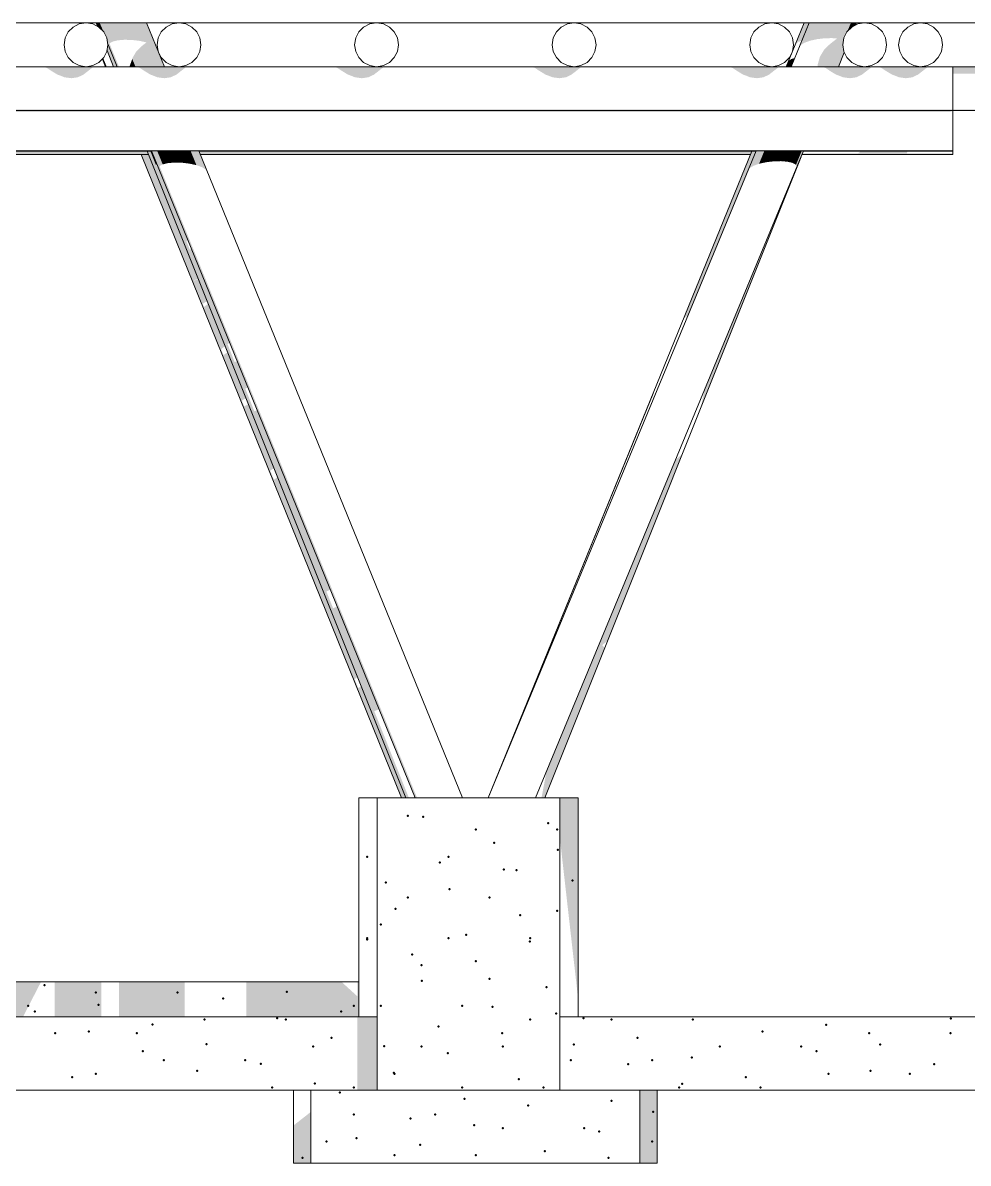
# Model space of a CAD drawing. Header units: millimetres. Extents: x -71878 to 121433, y -67383 to 83273.
# Drawn here: x 8182 to 10770, y -44064 to -40944 of the extents above; entities that cross this region are included whole.
import ezdxf

# ---------------------------------------------------------------- set-up
doc = ezdxf.new("R2010")
doc.units = ezdxf.units.MM
doc.header["$MEASUREMENT"] = 0
for name, color, linetype in [('COLUMNAS', 7, 'Continuous'), ('ENTIRADO', 7, 'Continuous'), ('Losas', 7, 'Continuous'), ('Vigas', 7, 'Continuous'), ('VIGAS DE CIMENTACION', 7, 'Continuous')]:
    doc.layers.add(name, color=color, linetype=linetype)
for name, color, linetype, lineweight in [('COLUMNAS_Pluma_Nº__1', 7, 'Continuous', 0), ('ENTIRADO_Pluma_Nº__21', 7, 'Continuous', 5), ('Losas_Pluma_Nº__1', 7, 'Continuous', 0), ('VIGAS DE CIMENTACION_Pluma_Nº__21', 7, 'Continuous', 5), ('Vigas_Pluma_Nº__21', 7, 'Continuous', 5)]:
    doc.layers.add(name, color=color, linetype=linetype, lineweight=lineweight)
for name, color, linetype, lineweight, true_color in [('COLUMNAS_Pluma_Nº__102', 7, 'Continuous', 40, 0x323232), ('COLUMNAS_Pluma_Nº__3', 7, 'Continuous', 0, 0x646464), ('Losas_Pluma_Nº__102', 7, 'Continuous', 40, 0x323232), ('Losas_Pluma_Nº__3', 7, 'Continuous', 0, 0x646464), ('VIGAS DE CIMENTACION_Pluma_Nº__102', 7, 'Continuous', 40, 0x323232), ('VIGAS DE CIMENTACION_Pluma_Nº__3', 7, 'Continuous', 0, 0x646464), ('Vigas_Pluma_Nº__3', 7, 'Continuous', 0, 0x646464)]:
    doc.layers.add(name, color=color, linetype=linetype, lineweight=lineweight, true_color=true_color)

# ---------------------------------------------------------------- blocks, each defined once
blk = doc.blocks.new('Elem Sección_2_1')
at = {"layer": 'COLUMNAS_Pluma_Nº__3', "linetype": 'Continuous', "lineweight": 0, "true_color": 0x191919}
blk.add_hatch(color=250, dxfattribs=at).paths.add_polyline_path([(-8238.6, 1505.9), (-8689.9, 400), (-8689.9, 400), (-8679.7, 424.4)])
at = {"layer": 'COLUMNAS_Pluma_Nº__1', "linetype": 'Continuous'}
blk.add_line((-8238.6, 1506), (-8689.9, 400), dxfattribs=at)
blk = doc.blocks.new('Elem Sección_3_1')
at = {"layer": 'Vigas_Pluma_Nº__21', "linetype": 'Continuous'}
for p, q in [((-7695, 2508.5), (-7708.2, 2495.3)), ((-7678.2, 2517.1), (-7695, 2508.5)), ((-7659.7, 2520), (-7678.2, 2517.1)), ((-7641.2, 2517.1), (-7659.7, 2520)), ((-7624.4, 2508.5), (-7641.2, 2517.1)), ((-7611.2, 2495.3), (-7624.4, 2508.5)), ((-7716.8, 2478.5), (-7719.7, 2460)), ((-7708.2, 2495.3), (-7716.8, 2478.5)), ((-7602.6, 2478.5), (-7611.2, 2495.3)), ((-7599.7, 2460), (-7602.6, 2478.5)), ((-7719.7, 2460), (-7716.8, 2441.5)), ((-7716.8, 2441.5), (-7708.2, 2424.7)), ((-7611.2, 2424.7), (-7602.6, 2441.5)), ((-7602.6, 2441.5), (-7599.7, 2460)), ((-7708.2, 2424.7), (-7695, 2411.5)), ((-7695, 2411.5), (-7678.2, 2402.9)), ((-7678.2, 2402.9), (-7659.7, 2400)), ((-7659.7, 2400), (-7641.2, 2402.9)), ((-7641.2, 2402.9), (-7624.4, 2411.5)), ((-7624.4, 2411.5), (-7611.2, 2424.7))]:
    blk.add_line(p, q, dxfattribs=at)
blk = doc.blocks.new('Elem Sección_4_1')
at = {"layer": 'Vigas_Pluma_Nº__21', "linetype": 'Continuous'}
for p, q in [((-7949.4, 2508.5), (-7962.7, 2495.3)), ((-7932.7, 2517.1), (-7949.4, 2508.5)), ((-7914.1, 2520), (-7932.7, 2517.1)), ((-7895.6, 2517.1), (-7914.1, 2520)), ((-7878.8, 2508.5), (-7895.6, 2517.1)), ((-7865.6, 2495.3), (-7878.8, 2508.5)), ((-7971.2, 2478.5), (-7974.1, 2460)), ((-7962.7, 2495.3), (-7971.2, 2478.5)), ((-7857.1, 2478.5), (-7865.6, 2495.3)), ((-7854.1, 2460), (-7857.1, 2478.5)), ((-7974.1, 2460), (-7971.2, 2441.5)), ((-7971.2, 2441.5), (-7962.7, 2424.7)), ((-7865.6, 2424.7), (-7857.1, 2441.5)), ((-7857.1, 2441.5), (-7854.1, 2460)), ((-7962.7, 2424.7), (-7949.4, 2411.5)), ((-7949.4, 2411.5), (-7932.7, 2402.9)), ((-7932.7, 2402.9), (-7914.1, 2400)), ((-7914.1, 2400), (-7895.6, 2402.9)), ((-7895.6, 2402.9), (-7878.8, 2411.5)), ((-7878.8, 2411.5), (-7865.6, 2424.7))]:
    blk.add_line(p, q, dxfattribs=at)
blk = doc.blocks.new('Elem Sección_5_1')
at = {"layer": 'Vigas_Pluma_Nº__21', "linetype": 'Continuous'}
for p, q in [((-9825.9, 2508.5), (-9839.1, 2495.3)), ((-9809.1, 2517.1), (-9825.9, 2508.5)), ((-9790.6, 2520), (-9809.1, 2517.1)), ((-9772.1, 2517.1), (-9790.6, 2520)), ((-9755.3, 2508.5), (-9772.1, 2517.1)), ((-9742.1, 2495.3), (-9755.3, 2508.5)), ((-9847.7, 2478.5), (-9850.6, 2460)), ((-9839.1, 2495.3), (-9847.7, 2478.5)), ((-9733.5, 2478.5), (-9742.1, 2495.3)), ((-9730.6, 2460), (-9733.5, 2478.5)), ((-9850.6, 2460), (-9847.7, 2441.5)), ((-9847.7, 2441.5), (-9839.1, 2424.7)), ((-9742.1, 2424.7), (-9733.5, 2441.5)), ((-9733.5, 2441.5), (-9730.6, 2460)), ((-9839.1, 2424.7), (-9825.9, 2411.5)), ((-9825.9, 2411.5), (-9809.1, 2402.9)), ((-9809.1, 2402.9), (-9790.6, 2400)), ((-9790.6, 2400), (-9772.1, 2402.9)), ((-9772.1, 2402.9), (-9755.3, 2411.5)), ((-9755.3, 2411.5), (-9742.1, 2424.7))]:
    blk.add_line(p, q, dxfattribs=at)
blk = doc.blocks.new('Elem Sección_6_1')
at = {"layer": 'Vigas_Pluma_Nº__21', "linetype": 'Continuous'}
for p, q in [((-9571.4, 2508.5), (-9584.7, 2495.3)), ((-9554.7, 2517.1), (-9571.4, 2508.5)), ((-9536.2, 2520), (-9554.7, 2517.1)), ((-9517.6, 2517.1), (-9536.2, 2520)), ((-9500.9, 2508.5), (-9517.6, 2517.1)), ((-9487.6, 2495.3), (-9500.9, 2508.5)), ((-9593.2, 2478.5), (-9596.2, 2460)), ((-9584.7, 2495.3), (-9593.2, 2478.5)), ((-9479.1, 2478.5), (-9487.6, 2495.3)), ((-9476.2, 2460), (-9479.1, 2478.5)), ((-9596.2, 2460), (-9593.2, 2441.5)), ((-9593.2, 2441.5), (-9584.7, 2424.7)), ((-9487.6, 2424.7), (-9479.1, 2441.5)), ((-9479.1, 2441.5), (-9476.2, 2460)), ((-9584.7, 2424.7), (-9571.4, 2411.5)), ((-9571.4, 2411.5), (-9554.7, 2402.9)), ((-9554.7, 2402.9), (-9536.2, 2400)), ((-9536.2, 2400), (-9517.6, 2402.9)), ((-9517.6, 2402.9), (-9500.9, 2411.5)), ((-9500.9, 2411.5), (-9487.6, 2424.7))]:
    blk.add_line(p, q, dxfattribs=at)
blk = doc.blocks.new('Elem Sección_26_1')
at = {"layer": 'Vigas_Pluma_Nº__3', "linetype": 'Continuous', "lineweight": 0, "true_color": 0x191919}
for points in [[(-14758.9, 2162.9), (-14760.1, 2160), (-9619.3, 2160), (-9620.5, 2162.9)], [(-14756.4, 2169.2), (-14758.9, 2162.9), (-9620.5, 2162.9), (-9623, 2169.2)], [(-9482.2, 2169.2), (-9479.6, 2162.9), (-7970.7, 2162.9), (-7968.1, 2169.2)], [(-7970.7, 2162.9), (-9479.6, 2162.9), (-9478.4, 2160), (-7971.8, 2160)], [(-7830.9, 2160), (-7418.4, 2160), (-7418.4, 2162.9), (-7829.7, 2162.9)], [(-7669.4, 2169.2), (-7677.3, 2162.9), (-7544.3, 2162.9), (-7543.9, 2164.4), (-7543, 2165.9), (-7541.4, 2169.2)]]:
    blk.add_hatch(color=250, dxfattribs=at).paths.add_polyline_path(points)
at = {"layer": 'Vigas_Pluma_Nº__21', "linetype": 'Continuous'}
for p, q in [((-14760.1, 2160), (-9619.3, 2160)), ((-9478.4, 2160), (-7971.8, 2160)), ((-7830.9, 2160), (-7418.4, 2160)), ((-7418.4, 2169.2), (-7418.4, 2162.9)), ((-7418.4, 2162.9), (-7418.4, 2160))]:
    blk.add_line(p, q, dxfattribs=at)
blk = doc.blocks.new('Elem Sección_27_1')
at = {"layer": 'Vigas_Pluma_Nº__3', "linetype": 'Continuous', "lineweight": 0, "true_color": 0x191919}
for points in [[(-9770, 2400), (-9907.7, 2400), (-9902.8, 2398.2), (-9898.5, 2397.1), (-9773.7, 2397.1)], [(-9773.7, 2397.1), (-9898.5, 2397.1), (-9885.7, 2388.5), (-9784.6, 2388.5)], [(-9784.6, 2388.5), (-9885.7, 2388.5), (-9885.5, 2388.4), (-9868.5, 2378.1), (-9860.4, 2375.3), (-9804, 2375.3), (-9798, 2378.1)], [(-9860.4, 2375.3), (-9849.9, 2371), (-9830.9, 2368.4), (-9812.9, 2371), (-9804, 2375.3)], [(-9515.5, 2400), (-9653.3, 2400), (-9648.4, 2398.2), (-9644.1, 2397.1), (-9519.3, 2397.1)], [(-9519.3, 2397.1), (-9644.1, 2397.1), (-9631.2, 2388.5), (-9530.2, 2388.5)], [(-9530.2, 2388.5), (-9631.2, 2388.5), (-9631.1, 2388.4), (-9614.1, 2378.1), (-9606, 2375.3), (-9549.6, 2375.3), (-9543.5, 2378.1)], [(-9606, 2375.3), (-9595.5, 2371), (-9576.5, 2368.4), (-9558.4, 2371), (-9549.6, 2375.3)], [(-9112.6, 2400), (-9107.7, 2398.2), (-9103.4, 2397.1), (-8978.6, 2397.1), (-8974.8, 2400)], [(-9103.4, 2397.1), (-9090.6, 2388.5), (-8989.5, 2388.5), (-8978.6, 2397.1)], [(-9090.6, 2388.5), (-9090.4, 2388.4), (-9073.4, 2378.1), (-9065.3, 2375.3), (-9008.9, 2375.3), (-9002.8, 2378.1), (-8989.5, 2388.5)], [(-9065.3, 2375.3), (-9054.8, 2371), (-9035.8, 2368.4), (-9017.8, 2371), (-9008.9, 2375.3)], [(-8434.2, 2400), (-8571.9, 2400), (-8567.1, 2398.2), (-8562.7, 2397.1), (-8437.9, 2397.1)], [(-8437.9, 2397.1), (-8562.7, 2397.1), (-8549.9, 2388.5), (-8448.8, 2388.5)], [(-8448.8, 2388.5), (-8549.9, 2388.5), (-8549.7, 2388.4), (-8532.7, 2378.1), (-8524.6, 2375.3), (-8468.2, 2375.3), (-8462.2, 2378.1)], [(-8524.6, 2375.3), (-8514.2, 2371), (-8495.1, 2368.4), (-8477.1, 2371), (-8468.2, 2375.3)], [(-7893.5, 2400), (-8031.2, 2400), (-8026.4, 2398.2), (-8022.1, 2397.1), (-7897.2, 2397.1)], [(-7897.2, 2397.1), (-8022.1, 2397.1), (-8009.2, 2388.5), (-7908.1, 2388.5)], [(-7908.1, 2388.5), (-8009.2, 2388.5), (-8009, 2388.4), (-7992, 2378.1), (-7983.9, 2375.3), (-7927.5, 2375.3), (-7921.5, 2378.1)], [(-7927.5, 2375.3), (-7983.9, 2375.3), (-7973.5, 2371), (-7954.4, 2368.4), (-7936.4, 2371)], [(-7639.1, 2400), (-7776.8, 2400), (-7771.9, 2398.2), (-7767.6, 2397.1), (-7642.8, 2397.1)], [(-7642.8, 2397.1), (-7767.6, 2397.1), (-7754.8, 2388.5), (-7653.7, 2388.5)], [(-7653.7, 2388.5), (-7754.8, 2388.5), (-7754.6, 2388.4), (-7737.6, 2378.1), (-7729.5, 2375.3), (-7673.1, 2375.3), (-7667.1, 2378.1)], [(-7729.5, 2375.3), (-7719, 2371), (-7700, 2368.4), (-7682, 2371), (-7673.1, 2375.3)], [(-7623.7, 2400), (-7618.8, 2398.2), (-7614.5, 2397.1), (-7489.7, 2397.1), (-7485.9, 2400)], [(-7614.5, 2397.1), (-7601.6, 2388.5), (-7500.5, 2388.5), (-7489.7, 2397.1)], [(-7601.6, 2388.5), (-7601.5, 2388.4), (-7584.4, 2378.1), (-7576.4, 2375.3), (-7520, 2375.3), (-7513.9, 2378.1), (-7500.5, 2388.5)], [(-7520, 2375.3), (-7576.4, 2375.3), (-7565.9, 2371), (-7546.9, 2368.4), (-7528.8, 2371)], [(-16958.4, 2280), (-7418.4, 2280), (-7418.4, 2282.9), (-16958.4, 2282.9)]]:
    blk.add_hatch(color=250, dxfattribs=at).paths.add_polyline_path(points)
at = {"layer": 'Vigas_Pluma_Nº__21', "linetype": 'Continuous'}
for p, q in [((-7418.4, 2400), (-16958.4, 2400)), ((-7418.4, 2397.1), (-7418.4, 2400)), ((-7418.4, 2388.5), (-7418.4, 2397.1)), ((-7418.4, 2375.3), (-7418.4, 2388.5)), ((-7418.4, 2358.5), (-7418.4, 2375.3)), ((-7418.4, 2340), (-7418.4, 2358.5)), ((-7418.4, 2321.5), (-7418.4, 2340)), ((-7418.4, 2304.7), (-7418.4, 2321.5)), ((-7418.4, 2280), (-16958.4, 2280)), ((-7418.4, 2291.5), (-7418.4, 2304.7)), ((-7418.4, 2282.9), (-7418.4, 2291.5)), ((-7418.4, 2280), (-7418.4, 2282.9))]:
    blk.add_line(p, q, dxfattribs=at)
blk = doc.blocks.new('Elem Sección_29_1')
at = {"layer": 'COLUMNAS_Pluma_Nº__3', "linetype": 'Continuous', "lineweight": 0, "true_color": 0x191919}
for points in [[(-7864.7, 2078.4), (-8107.7, 1470.7), (-8117.8, 1442.7), (-7833.5, 2153.7)], [(-8097.9, 1513.5), (-8107.7, 1470.7), (-7864.7, 2078.4), (-8070.9, 1581)], [(-8070.9, 1581), (-8097.2, 1517.4), (-8097.9, 1513.5)], [(-8431.8, 710.4), (-8533.2, 456.6), (-8544, 400), (-8543.1, 400), (-8376.6, 816.4), (-8378.3, 817.2), (-8375.4, 819.5), (-8171.5, 1329.4), (-8176.9, 1325.1)], [(-8171.5, 1329.4), (-8375.4, 819.5), (-8364.8, 827.8), (-8160.9, 1337.7)], [(-8160.9, 1337.7), (-8364.8, 827.8), (-8363.2, 829), (-8160, 1337.2), (-8159.6, 1338.7)], [(-8543.1, 400), (-8535.8, 400), (-8371.8, 810.3), (-8376.6, 816.4)], [(-8535.8, 400), (-8534.7, 400), (-8373.5, 803.3), (-8371.8, 810.3)], [(-8531.2, 470.6), (-8533.2, 456.6), (-8431.8, 710.4)]]:
    blk.add_hatch(color=250, dxfattribs=at).paths.add_polyline_path(points)
at = {"layer": 'COLUMNAS_Pluma_Nº__1', "linetype": 'Continuous'}
blk.add_line((-7833.5, 2153.7), (-8534.7, 400), dxfattribs=at)
blk = doc.blocks.new('Elem Sección_30_1')
at = {"layer": 'COLUMNAS_Pluma_Nº__3', "linetype": 'Continuous', "lineweight": 0, "true_color": 0x191919}
for points in [[(-9763.3, 2520), (-9759.6, 2510.7), (-9758.2, 2510), (-9762.2, 2520)], [(-9762.2, 2520), (-9758.2, 2510), (-9755.3, 2508.5), (-9746.9, 2500.2), (-9754.9, 2520)], [(-9754.4, 2520), (-9754.9, 2520), (-9746.9, 2500.2), (-9745.8, 2499.1)], [(-9733.1, 2444.4), (-9715.3, 2400), (-9714.2, 2400), (-9732.7, 2446.4)], [(-9730.7, 2459.5), (-9732.7, 2446.4), (-9714.2, 2400), (-9706.9, 2400)], [(-9730.8, 2462.3), (-9731, 2462.7), (-9730.9, 2462.2)], [(-9707.6, 2401.8), (-9706.9, 2400), (-9705.4, 2400), (-9706.5, 2402.7)], [(-9621.9, 2169.2), (-9623, 2169.2), (-8915.6, 400), (-8914.5, 400)], [(-9614.6, 2169.2), (-9621.9, 2169.2), (-8914.5, 400), (-8907.2, 400)], [(-9611.3, 2169.2), (-9614.6, 2169.2), (-9599.5, 2131.4), (-9596.4, 2132.7)], [(-9599.1, 2130.4), (-9516.2, 1923.2), (-9511.8, 1925.1), (-9596, 2131.7)], [(-9506.3, 1898.4), (-9403.3, 1640.7), (-9397.6, 1645.2), (-9502.7, 1902.9)], [(-9383.7, 1591.7), (-9354.7, 1519.2), (-9347.4, 1522.3), (-9376.9, 1594.6)], [(-9322.2, 1460.3), (-9329.8, 1457), (-9132.8, 964.2), (-9121.9, 968.9), (-9129.7, 988.3)], [(-9121.7, 968.9), (-9129.7, 988.3), (-9121.9, 968.9)], [(-9103.5, 923), (-9114.4, 918.3), (-9001.8, 636.6), (-8990.9, 641.2)], [(-9103, 923.1), (-9103.5, 923), (-8990.9, 641.2), (-8988.3, 641.7)]]:
    blk.add_hatch(color=250, dxfattribs=at).paths.add_polyline_path(points)
at = {"layer": 'COLUMNAS_Pluma_Nº__1', "linetype": 'Continuous'}
for p, q in [((-9763.3, 2520), (-9759.6, 2510.7)), ((-9733.1, 2444.4), (-9715.3, 2400)), ((-9623, 2169.2), (-8915.6, 400))]:
    blk.add_line(p, q, dxfattribs=at)
blk = doc.blocks.new('Elem Sección_31_1')
at = {"layer": 'COLUMNAS_Pluma_Nº__3', "linetype": 'Continuous', "lineweight": 0, "true_color": 0x191919}
blk.add_hatch(color=250, dxfattribs=at).paths.add_polyline_path([(-8493.8, 289.5), (-8443.8, -150.4), (-8443.8, 400), (-8493.8, 400)])
at = {"layer": 'COLUMNAS_Pluma_Nº__1', "linetype": 'Continuous'}
for p, q in [((-9043.8, 400), (-9043.8, -200)), ((-8993.8, 400), (-9043.8, 400)), ((-8443.8, 400), (-8493.8, 400)), ((-8443.8, 400), (-8443.8, -200))]:
    blk.add_line(p, q, dxfattribs=at)
at = {"layer": 'COLUMNAS_Pluma_Nº__102', "linetype": 'Continuous'}
for p in [(-9020.9, 238.6), (-8459.6, 173), (-8459.6, 173), (-9020.9, 15.9), (-9020.9, 12.3)]:
    blk.add_point(p, dxfattribs=at)
blk = doc.blocks.new('Elem Sección_34_1')
at = {"layer": 'Vigas_Pluma_Nº__3', "linetype": 'Continuous', "lineweight": 0, "true_color": 0x191919}
for points in [[(-7418.4, 2400), (-7418.4, 2397.1), (-6427, 2397.1), (-6427, 2400)], [(-7418.4, 2397.1), (-7418.4, 2388.5), (-6424.3, 2388.5), (-6427, 2396.3), (-6427, 2397.1)], [(-7418.4, 2380.8), (-7170.9, 2380.8), (-7178, 2375.3), (-6983.6, 2375.3), (-6976.5, 2380.8), (-6576.9, 2380.8), (-6584, 2375.3), (-6416.6, 2375.3), (-6424.1, 2387.2), (-6424.3, 2388.5), (-7418.4, 2388.5)], [(-7196.1, 2358.5), (-7004.9, 2358.5), (-6983.6, 2375.3), (-7178, 2375.3), (-7186.1, 2368.9)], [(-6592, 2368.9), (-6602, 2358.5), (-6410.9, 2358.5), (-6407, 2361.5), (-6415.6, 2372.7), (-6416.6, 2375.3), (-6584, 2375.3)], [(-6310, 2387.2), (-6314, 2380.8), (-6143.9, 2380.8), (-6151, 2375.3), (-5956.5, 2375.3), (-5939.6, 2388.5), (-6309.7, 2388.5)], [(-6307, 2396.3), (-6309.7, 2388.5), (-5939.6, 2388.5), (-5928.7, 2397.1), (-6307, 2397.1)], [(-6307, 2400), (-6307, 2397.1), (-5928.7, 2397.1), (-5924.9, 2400)], [(-6169, 2358.5), (-5977.9, 2358.5), (-5956.5, 2375.3), (-6151, 2375.3), (-6159.1, 2368.9)], [(-7205.1, 2340), (-7028.6, 2340), (-7004.9, 2358.5), (-7196.1, 2358.5), (-7197.3, 2357.2), (-7204.9, 2341.2)], [(-6610.9, 2341.2), (-6611, 2340), (-6434.5, 2340), (-6410.9, 2358.5), (-6602, 2358.5), (-6603.3, 2357.2)], [(-6177.9, 2341.2), (-6178.1, 2340), (-6001.5, 2340), (-5977.9, 2358.5), (-6169, 2358.5), (-6170.3, 2357.2)], [(-7208.8, 2321.5), (-7209.6, 2304.7), (-7073.6, 2304.7), (-7052.2, 2321.5)], [(-7205.1, 2340), (-7208.8, 2321.9), (-7208.8, 2321.5), (-7052.2, 2321.5), (-7028.6, 2340)], [(-6458.2, 2321.5), (-6614.8, 2321.5), (-6615.6, 2304.7), (-6479.5, 2304.7)], [(-6611, 2340), (-6614.8, 2321.9), (-6614.8, 2321.5), (-6458.2, 2321.5), (-6434.5, 2340)], [(-6025.2, 2321.5), (-6181.8, 2321.5), (-6182.6, 2304.7), (-6046.5, 2304.7)], [(-6178.1, 2340), (-6181.8, 2321.9), (-6181.8, 2321.5), (-6025.2, 2321.5), (-6001.5, 2340)], [(-7418.4, 2282.9), (-7418.4, 2280), (-6425, 2280), (-6424.1, 2281), (-6418.3, 2282.9)], [(-7211, 2291.5), (-7215.1, 2282.9), (-7101.4, 2282.9), (-7090.5, 2291.5)], [(-7209.6, 2304.7), (-7211, 2299.4), (-7211, 2291.5), (-7090.5, 2291.5), (-7073.6, 2304.7)], [(-6496.5, 2291.5), (-6616.9, 2291.5), (-6621.1, 2282.9), (-6507.4, 2282.9)], [(-6479.5, 2304.7), (-6615.6, 2304.7), (-6616.9, 2299.4), (-6616.9, 2291.5), (-6496.5, 2291.5)], [(-6315.7, 2282.9), (-6310, 2281), (-6309.1, 2280), (-5852.3, 2280), (-5852.3, 2282.9)], [(-6184, 2291.5), (-6188.1, 2282.9), (-6074.4, 2282.9), (-6063.5, 2291.5)], [(-6182.6, 2304.7), (-6184, 2299.4), (-6184, 2291.5), (-6063.5, 2291.5), (-6046.5, 2304.7)]]:
    blk.add_hatch(color=250, dxfattribs=at).paths.add_polyline_path(points)
at = {"layer": 'Vigas_Pluma_Nº__21', "linetype": 'Continuous'}
for p, q in [((-7418.4, 2400), (-6427, 2400)), ((-6424.3, 2388.5), (-6427, 2396.3)), ((-6424.3, 2388.5), (-6424.1, 2387.2)), ((-6416.6, 2375.3), (-6424.1, 2387.2)), ((-6416.6, 2375.3), (-6415.6, 2372.7)), ((-6404.8, 2358.5), (-6415.6, 2372.7)), ((-6329.3, 2358.5), (-6318.5, 2372.7)), ((-6317.5, 2375.3), (-6318.5, 2372.7)), ((-6317.5, 2375.3), (-6310, 2387.2)), ((-6309.7, 2388.5), (-6310, 2387.2)), ((-6309.7, 2388.5), (-6307, 2396.3)), ((-6307, 2400), (-5852.3, 2400)), ((-5852.3, 2400), (-5852.3, 2397.1)), ((-5852.3, 2397.1), (-5852.3, 2388.5)), ((-5852.3, 2388.5), (-5852.3, 2375.3)), ((-5852.3, 2375.3), (-5852.3, 2358.5)), ((-6404.8, 2358.5), (-6402.3, 2352.8)), ((-6391.6, 2340), (-6402.3, 2352.8)), ((-6342.5, 2340), (-6331.7, 2352.8)), ((-6329.3, 2358.5), (-6331.7, 2352.8)), ((-5852.3, 2358.5), (-5852.3, 2340)), ((-6394.1, 2304.7), (-6387.1, 2321.5)), ((-6391.6, 2340), (-6387.1, 2321.5)), ((-6347, 2321.5), (-6342.5, 2340)), ((-6347, 2321.5), (-6339.9, 2304.7)), ((-5852.3, 2340), (-5852.3, 2321.5)), ((-5852.3, 2321.5), (-5852.3, 2304.7)), ((-7418.4, 2280), (-6425, 2280)), ((-6425, 2280), (-6424.1, 2281)), ((-6424.1, 2281), (-6418.3, 2282.9)), ((-6418.3, 2282.9), (-6415.6, 2286.3)), ((-6415.6, 2286.3), (-6407.2, 2291.5)), ((-6407.2, 2291.5), (-6402.3, 2298.7)), ((-6402.3, 2298.7), (-6394.1, 2304.7)), ((-6339.9, 2304.7), (-6331.7, 2298.7)), ((-6331.7, 2298.7), (-6326.8, 2291.5)), ((-6326.8, 2291.5), (-6318.5, 2286.3)), ((-6318.5, 2286.3), (-6315.7, 2282.9)), ((-6315.7, 2282.9), (-6310, 2281)), ((-6310, 2281), (-6309.1, 2280)), ((-6309.1, 2280), (-5852.3, 2280)), ((-5852.3, 2304.7), (-5852.3, 2291.5)), ((-5852.3, 2291.5), (-5852.3, 2282.9)), ((-5852.3, 2282.9), (-5852.3, 2280))]:
    blk.add_line(p, q, dxfattribs=at)
blk = doc.blocks.new('Elem Sección_36_1')
at = {"layer": 'Vigas_Pluma_Nº__21', "linetype": 'Continuous'}
for p, q in [((-7555.1, 2495.3), (-7541.8, 2508.5)), ((-7541.8, 2508.5), (-7525.1, 2517.1)), ((-7525.1, 2517.1), (-7506.6, 2520)), ((-7506.6, 2520), (-7488, 2517.1)), ((-7488, 2517.1), (-7471.3, 2508.5)), ((-7471.3, 2508.5), (-7458, 2495.3)), ((-7566.6, 2460), (-7563.6, 2478.5)), ((-7563.6, 2478.5), (-7555.1, 2495.3)), ((-7458, 2495.3), (-7449.5, 2478.5)), ((-7449.5, 2478.5), (-7446.6, 2460)), ((-7563.6, 2441.5), (-7566.6, 2460)), ((-7555.1, 2424.7), (-7563.6, 2441.5)), ((-7449.5, 2441.5), (-7458, 2424.7)), ((-7446.6, 2460), (-7449.5, 2441.5)), ((-7541.8, 2411.5), (-7555.1, 2424.7)), ((-7525.1, 2402.9), (-7541.8, 2411.5)), ((-7506.6, 2400), (-7525.1, 2402.9)), ((-7488, 2402.9), (-7506.6, 2400)), ((-7471.3, 2411.5), (-7488, 2402.9)), ((-7458, 2424.7), (-7471.3, 2411.5))]:
    blk.add_line(p, q, dxfattribs=at)
blk = doc.blocks.new('Elem Sección_66_1')
at = {"layer": 'Vigas_Pluma_Nº__21', "linetype": 'Continuous'}
for p, q in [((-8503.3, 2495.3), (-8490.1, 2508.5)), ((-8490.1, 2508.5), (-8473.3, 2517.1)), ((-8473.3, 2517.1), (-8454.8, 2520)), ((-8454.8, 2520), (-8436.3, 2517.1)), ((-8436.3, 2517.1), (-8419.5, 2508.5)), ((-8419.5, 2508.5), (-8406.3, 2495.3)), ((-8514.8, 2460), (-8511.9, 2478.5)), ((-8511.9, 2478.5), (-8503.3, 2495.3)), ((-8406.3, 2495.3), (-8397.7, 2478.5)), ((-8397.7, 2478.5), (-8394.8, 2460)), ((-8511.9, 2441.5), (-8514.8, 2460)), ((-8503.3, 2424.7), (-8511.9, 2441.5)), ((-8397.7, 2441.5), (-8406.3, 2424.7)), ((-8394.8, 2460), (-8397.7, 2441.5)), ((-8490.1, 2411.5), (-8503.3, 2424.7)), ((-8473.3, 2402.9), (-8490.1, 2411.5)), ((-8454.8, 2400), (-8473.3, 2402.9)), ((-8436.3, 2402.9), (-8454.8, 2400)), ((-8419.5, 2411.5), (-8436.3, 2402.9)), ((-8406.3, 2424.7), (-8419.5, 2411.5))]:
    blk.add_line(p, q, dxfattribs=at)
blk = doc.blocks.new('Elem Sección_67_1')
at = {"layer": 'Vigas_Pluma_Nº__21', "linetype": 'Continuous'}
for p, q in [((-9044, 2495.3), (-9030.8, 2508.5)), ((-9030.8, 2508.5), (-9014, 2517.1)), ((-9014, 2517.1), (-8995.5, 2520)), ((-8995.5, 2520), (-8976.9, 2517.1)), ((-8976.9, 2517.1), (-8960.2, 2508.5)), ((-8960.2, 2508.5), (-8946.9, 2495.3)), ((-9055.5, 2460), (-9052.5, 2478.5)), ((-9052.5, 2478.5), (-9044, 2495.3)), ((-8946.9, 2495.3), (-8938.4, 2478.5)), ((-8938.4, 2478.5), (-8935.5, 2460)), ((-9052.5, 2441.5), (-9055.5, 2460)), ((-9044, 2424.7), (-9052.5, 2441.5)), ((-8938.4, 2441.5), (-8946.9, 2424.7)), ((-8935.5, 2460), (-8938.4, 2441.5)), ((-9030.8, 2411.5), (-9044, 2424.7)), ((-9014, 2402.9), (-9030.8, 2411.5)), ((-8995.5, 2400), (-9014, 2402.9)), ((-8976.9, 2402.9), (-8995.5, 2400)), ((-8960.2, 2411.5), (-8976.9, 2402.9)), ((-8946.9, 2424.7), (-8960.2, 2411.5))]:
    blk.add_line(p, q, dxfattribs=at)
blk = doc.blocks.new('Elem Sección_68_1')
at = {"layer": 'ENTIRADO_Pluma_Nº__21', "linetype": 'Continuous'}
blk.add_line((-5885.5, 2520), (-16777.1, 2520), dxfattribs=at)
blk = doc.blocks.new('Elem Sección_77_1')
at = {"layer": 'COLUMNAS_Pluma_Nº__3', "linetype": 'Continuous', "lineweight": 0, "true_color": 0x191919}
for points in [[(-7811.1, 2520), (-7860.8, 2400), (-7859.3, 2400), (-7809.6, 2520)], [(-7834.9, 2458.9), (-7824.6, 2465.3), (-7801.9, 2520), (-7809.6, 2520)], [(-7801.9, 2520), (-7824.6, 2465.3), (-7809.2, 2470.9), (-7788.8, 2520)], [(-7788.8, 2520), (-7809.2, 2470.9), (-7790.2, 2475.2), (-7771.6, 2520)], [(-7771.6, 2520), (-7790.2, 2475.2), (-7769.4, 2477.7), (-7751.8, 2520)], [(-7781.3, 2400), (-7762.5, 2400), (-7712.7, 2520), (-7731.6, 2520), (-7748.9, 2478.1), (-7735.3, 2477), (-7754.7, 2461.7), (-7756.4, 2460.1)], [(-7751.8, 2520), (-7769.4, 2477.7), (-7748.9, 2478.1), (-7731.6, 2520)], [(-7712.7, 2520), (-7762.5, 2400), (-7747, 2400), (-7718.2, 2469.4), (-7716.8, 2478.5), (-7708.2, 2495.3), (-7706.9, 2496.6), (-7697.2, 2520)], [(-7706.9, 2496.6), (-7695, 2508.5), (-7690.3, 2510.9), (-7686.5, 2520), (-7697.2, 2520)], [(-7686.5, 2520), (-7690.3, 2510.9), (-7684.1, 2514.1), (-7681.6, 2520)], [(-7747, 2400), (-7736.2, 2400), (-7717.4, 2445.5), (-7719.7, 2460), (-7718.2, 2469.4)], [(-7787.9, 2406.5), (-7787.9, 2400), (-7781.3, 2400), (-7756.4, 2460.1), (-7770.4, 2446.6), (-7781.9, 2427.5)], [(-7717.4, 2445.5), (-7736.2, 2400), (-7731.4, 2400), (-7715.3, 2438.7), (-7716.8, 2441.5)], [(-8689.9, 400), (-8688.4, 400), (-7955, 2169.3), (-7956.5, 2169.3)], [(-7974.5, 2122.3), (-7964.2, 2128.7), (-7947.3, 2169.3), (-7955, 2169.3)], [(-7964.2, 2128.7), (-7948.7, 2134.3), (-7934.2, 2169.3), (-7947.3, 2169.3)], [(-7934.2, 2169.3), (-7948.7, 2134.3), (-7929.7, 2138.5), (-7916.9, 2169.3)], [(-7929.7, 2138.5), (-7908.9, 2141), (-7897.2, 2169.3), (-7916.9, 2169.3)], [(-7897.2, 2169.3), (-7908.9, 2141), (-7888.5, 2141.5), (-7876.9, 2169.3)], [(-7876.9, 2169.3), (-7888.5, 2141.5), (-7870.3, 2139.9), (-7858.1, 2169.3)], [(-7870.3, 2139.9), (-7856.2, 2136.5), (-7842.6, 2169.3), (-7858.1, 2169.3)], [(-7842.6, 2169.3), (-7856.2, 2136.5), (-7847.6, 2131.5), (-7831.9, 2169.3)], [(-7847.6, 2131.5), (-7845.2, 2125.4), (-7827, 2169.3), (-7831.9, 2169.3)]]:
    blk.add_hatch(color=250, dxfattribs=at).paths.add_polyline_path(points)
at = {"layer": 'COLUMNAS_Pluma_Nº__1', "linetype": 'Continuous'}
for p, q in [((-7811.1, 2520), (-7860.8, 2400)), ((-7681.6, 2520), (-7684.1, 2514.1)), ((-7715.3, 2438.7), (-7731.4, 2400)), ((-7956.5, 2169.3), (-8689.9, 400)), ((-7827, 2169.3), (-8560.4, 400))]:
    blk.add_line(p, q, dxfattribs=at)
blk = doc.blocks.new('Elem Sección_78_1')
at = {"layer": 'COLUMNAS_Pluma_Nº__3', "linetype": 'Continuous', "lineweight": 0, "true_color": 0x191919}
for points in [[(-9749.5, 2520), (-9754.4, 2520), (-9745.8, 2499.1), (-9742.1, 2495.3), (-9733.5, 2478.5), (-9731, 2462.7), (-9705.4, 2400), (-9700.6, 2400)], [(-9749.5, 2520), (-9726.5, 2463.6), (-9717.8, 2468.6), (-9738.8, 2520)], [(-9738.8, 2520), (-9717.8, 2468.6), (-9703.7, 2472.1), (-9723.3, 2520)], [(-9723.3, 2520), (-9703.7, 2472.1), (-9685.5, 2473.6), (-9704.5, 2520)], [(-9704.5, 2520), (-9685.5, 2473.6), (-9665.1, 2473.1), (-9684.2, 2520)], [(-9664.6, 2520), (-9684.2, 2520), (-9665.1, 2473.1), (-9644.4, 2470.7)], [(-9664.6, 2520), (-9644.4, 2470.7), (-9625.5, 2466.5), (-9647.4, 2520)], [(-9634.3, 2520), (-9647.4, 2520), (-9625.5, 2466.5), (-9625.3, 2466.4), (-9625.4, 2466.2), (-9598.4, 2400), (-9585.4, 2400)], [(-9634.3, 2520), (-9585.4, 2400), (-9577.8, 2400), (-9626.7, 2520)], [(-9625.8, 2520), (-9626.7, 2520), (-9577.8, 2400), (-9576.3, 2400), (-9624.3, 2517.5)], [(-9625.4, 2466.2), (-9638.5, 2456), (-9615.6, 2400), (-9598.4, 2400)], [(-9663.7, 2423.4), (-9664.2, 2421.3), (-9655.5, 2400), (-9635.3, 2400), (-9652.5, 2442.2), (-9652.9, 2441.9)], [(-9640.2, 2454.7), (-9652.5, 2442.2), (-9635.3, 2400), (-9615.6, 2400), (-9638.5, 2456)], [(-9664.2, 2421.3), (-9671.3, 2401.1), (-9671.4, 2400), (-9655.5, 2400)], [(-9606.4, 2169.3), (-9611.3, 2169.3), (-8889.7, 400), (-8884.8, 400)], [(-9595.7, 2169.3), (-9606.4, 2169.3), (-9589.5, 2127.7), (-9580.8, 2132.7)], [(-9580.2, 2169.3), (-9595.7, 2169.3), (-9580.8, 2132.7), (-9566.7, 2136.1)], [(-9561.4, 2169.3), (-9580.2, 2169.3), (-9566.7, 2136.1), (-9548.5, 2137.7)], [(-9541.2, 2169.3), (-9561.4, 2169.3), (-9548.5, 2137.7), (-9528.1, 2137.2)], [(-9541.2, 2169.3), (-9528.1, 2137.2), (-9507.4, 2134.7), (-9521.5, 2169.3)], [(-9504.3, 2169.3), (-9521.5, 2169.3), (-9507.4, 2134.7), (-9488.5, 2130.5)], [(-9491.3, 2169.3), (-9504.3, 2169.3), (-9488.5, 2130.5), (-9473.2, 2125)], [(-9483.7, 2169.3), (-9491.3, 2169.3), (-9473.2, 2125), (-9463, 2118.6)], [(-9482.2, 2169.3), (-9483.7, 2169.3), (-9463, 2118.6), (-9458.9, 2112.1)]]:
    blk.add_hatch(color=250, dxfattribs=at).paths.add_polyline_path(points)
at = {"layer": 'COLUMNAS_Pluma_Nº__1', "linetype": 'Continuous'}
for p, q in [((-9754.4, 2520), (-9745.8, 2499.1)), ((-9625.3, 2520), (-9576.3, 2400)), ((-9731, 2462.7), (-9705.4, 2400)), ((-9611.3, 2169.3), (-8889.7, 400)), ((-9482.2, 2169.3), (-8760.6, 400))]:
    blk.add_line(p, q, dxfattribs=at)
blk = doc.blocks.new('Elem Sección_79_1')
at = {"layer": 'COLUMNAS_Pluma_Nº__1', "linetype": 'Continuous'}
for p, q in [((-8493.8, 400), (-8993.8, 400)), ((-8993.8, 400), (-8993.8, -400)), ((-8493.8, 400), (-8493.8, -400))]:
    blk.add_line(p, q, dxfattribs=at)
at = {"layer": 'COLUMNAS_Pluma_Nº__102', "linetype": 'Continuous'}
for p in [(-8909.5, 350), (-8867.5, 347.3), (-8723.9, 312.9), (-8526, 330), (-8501.2, 312.9), (-8674, 276.2), (-8499.6, 257.7), (-8822, 222.3), (-8798.2, 238.6), (-8647.6, 203.8), (-8612.6, 201.5), (-8970, 168.4), (-8909.5, 127.3), (-8795.6, 149.9), (-8686.8, 127.3), (-8943.6, 96.1), (-8602.1, 78.8), (-8501.2, 90.1), (-8983.8, 53), (-8798.2, 15.9), (-8750.1, 25), (-8575.8, 6.5), (-8575.4, 15.9), (-8898.1, -28.9), (-8872.4, -58.4), (-8723.8, -47.4), (-8871.8, -101.3), (-8686.8, -95.5), (-8530.3, -118.5), (-8983.8, -169.7), (-8761.1, -169.7), (-8678.3, -172.4), (-8575.4, -206.8), (-8504, -190.9), (-8826.3, -226.2), (-8652, -244.7), (-8974.3, -280.1), (-8872.4, -281.1), (-8800, -298.6), (-8649.7, -281.1), (-8948, -352.5), (-8946.7, -355.3), (-8606.5, -369.7), (-8761.1, -392.5), (-8538.3, -392.5)]:
    blk.add_point(p, dxfattribs=at)
blk = doc.blocks.new('Elem Sección_98_1')
at = {"layer": 'Vigas_Pluma_Nº__3', "linetype": 'Continuous', "lineweight": 0, "true_color": 0x191919}
for points in [[(-14765.5, 2169.2), (-9611.3, 2169.2), (-9611.3, 2169.3), (-14765.5, 2169.3)], [(-7956.5, 2169.3), (-9482.2, 2169.3), (-9482.2, 2169.2), (-7956.5, 2169.2)], [(-7827, 2169.3), (-7827.1, 2169.2), (-7418.4, 2169.2), (-7418.4, 2169.3)]]:
    blk.add_hatch(color=250, dxfattribs=at).paths.add_polyline_path(points)
at = {"layer": 'Vigas_Pluma_Nº__21', "linetype": 'Continuous'}
for p, q in [((-9611.3, 2169.2), (-14765.5, 2169.2)), ((-7956.5, 2169.2), (-9482.2, 2169.2)), ((-7418.4, 2169.2), (-7827.1, 2169.2)), ((-7418.4, 2169.2), (-7418.4, 2169.3))]:
    blk.add_line(p, q, dxfattribs=at)
blk = doc.blocks.new('Elem Sección_113_1')
at = {"layer": 'Vigas_Pluma_Nº__3', "linetype": 'Continuous', "lineweight": 0, "true_color": 0x191919}
for points in [[(-16958.4, 2280), (-16958.4, 2277.8), (-7421.4, 2277.8), (-7420.2, 2280)], [(-16958.4, 2275.6), (-7427.8, 2275.6), (-7421.7, 2277.4), (-7421.4, 2277.8), (-16958.4, 2277.8)], [(-7418.4, 2172.2), (-16958.4, 2172.2), (-16958.4, 2169.3), (-7418.4, 2169.3)]]:
    blk.add_hatch(color=250, dxfattribs=at).paths.add_polyline_path(points)
at = {"layer": 'Vigas_Pluma_Nº__21', "linetype": 'Continuous'}
for p, q in [((-7418.4, 2280), (-7418.4, 2277.8)), ((-7418.4, 2277.8), (-7418.4, 2264.5)), ((-7418.4, 2264.5), (-7418.4, 2247.8)), ((-7418.4, 2247.8), (-7418.4, 2229.3)), ((-7418.4, 2229.3), (-7418.4, 2210.7)), ((-7418.4, 2210.7), (-7418.4, 2194)), ((-7418.4, 2194), (-7418.4, 2180.7)), ((-16958.4, 2169.3), (-7418.4, 2169.3)), ((-7418.4, 2180.7), (-7418.4, 2172.2)), ((-7418.4, 2172.2), (-7418.4, 2169.3))]:
    blk.add_line(p, q, dxfattribs=at)
blk = doc.blocks.new('Elem Sección_118_1')
at = {"layer": 'COLUMNAS_Pluma_Nº__3', "linetype": 'Continuous', "lineweight": 0, "true_color": 0x191919}
for points in [[(-9782.8, 2520), (-9786, 2520), (-9785.6, 2519.2), (-9782.2, 2518.7)], [(-9732.4, 2442.9), (-9733.1, 2444.4), (-9733.4, 2442.6)], [(-9745.8, 2420.9), (-9737.3, 2400), (-9734.2, 2400), (-9743.6, 2423.2)], [(-9637, 2160), (-9640.1, 2160), (-8927.3, 400), (-8924.1, 400)], [(-9627.8, 2160), (-9637, 2160), (-9496.6, 1813.3), (-9489.3, 1818.1)], [(-9627.8, 2160), (-9489.3, 1818.1), (-9483.3, 1819.9), (-9619.3, 2160)], [(-9496.2, 1812.5), (-9471.4, 1751.1), (-9464.1, 1755.9), (-9489, 1817.3)], [(-9489, 1817.3), (-9464.1, 1755.9), (-9458.4, 1757.6), (-9483, 1819.1)], [(-9460.9, 1748), (-9467.9, 1742.5), (-9421, 1626.9), (-9414.1, 1632.3)], [(-9460.9, 1748), (-9414.1, 1632.3), (-9409.7, 1635.7), (-9456.1, 1751.7)], [(-9407.4, 1615.9), (-9414.7, 1611.1), (-9364.2, 1486.4), (-9356.9, 1491.2)], [(-9407.4, 1615.9), (-9356.9, 1491.2), (-9352.4, 1492.5), (-9402.4, 1617.4)], [(-9350.4, 1475.1), (-9357.6, 1470.3), (-9286.6, 1294.9), (-9279.3, 1299.6)], [(-9350.4, 1475.1), (-9279.3, 1299.6), (-9275.7, 1300.7), (-9346, 1476.4)], [(-9269.4, 1275.1), (-9276.3, 1269.6), (-9055.6, 724.6), (-9048.3, 729.4)], [(-9269.4, 1275.1), (-9048.3, 729.4), (-9047.4, 729.6), (-9266.4, 1277.4)], [(-9038.2, 704.5), (-9045.5, 699.7), (-8924.1, 400), (-8915.6, 400), (-8965, 523.7)], [(-9037.4, 704.7), (-9038.2, 704.5), (-8965, 523.7)]]:
    blk.add_hatch(color=250, dxfattribs=at).paths.add_polyline_path(points)
at = {"layer": 'COLUMNAS_Pluma_Nº__1', "linetype": 'Continuous'}
for p, q in [((-9786, 2520), (-9785.6, 2519.2)), ((-9745.8, 2420.9), (-9737.3, 2400)), ((-9640.1, 2160), (-8927.3, 400))]:
    blk.add_line(p, q, dxfattribs=at)
blk = doc.blocks.new('Elem Sección_119_1')
at = {"layer": 'COLUMNAS_Pluma_Nº__3', "linetype": 'Continuous', "lineweight": 0, "true_color": 0x191919}
for points in [[(-7825.9, 2517.9), (-7848.3, 2462.9), (-7841.5, 2467.7), (-7820.1, 2520), (-7822.9, 2520)], [(-7820.1, 2520), (-7841.5, 2467.7), (-7831.4, 2470.9), (-7811.1, 2520)], [(-7874, 2400), (-7869.1, 2400), (-7860.7, 2420.6), (-7867.5, 2415.8)], [(-7869.1, 2400), (-7860.8, 2400), (-7851, 2423.7), (-7860.7, 2420.6)], [(-7968.1, 2169.2), (-8154.9, 1711.2), (-8148.1, 1716), (-7963.2, 2169.2)], [(-7963.2, 2169.2), (-8148.1, 1716), (-8143.8, 1717.4), (-7956.5, 2169.2)], [(-8679.7, 424.4), (-8545.3, 748.8), (-8547.7, 748.1)]]:
    blk.add_hatch(color=250, dxfattribs=at).paths.add_polyline_path(points)
at = {"layer": 'COLUMNAS_Pluma_Nº__1', "linetype": 'Continuous'}
for p, q in [((-7825, 2520), (-7874, 2400)), ((-7968.1, 2169.2), (-8679.7, 424.4))]:
    blk.add_line(p, q, dxfattribs=at)
blk = doc.blocks.new('Elem Sección_121_1')
at = {"layer": 'Losas_Pluma_Nº__1', "linetype": 'Continuous'}
for p, q in [((-8275.1, -400), (-9175.1, -400)), ((-9175.1, -400), (-9175.1, -600)), ((-8275.1, -400), (-8275.1, -600)), ((-8275.1, -600), (-9175.1, -600))]:
    blk.add_line(p, q, dxfattribs=at)
at = {"layer": 'Losas_Pluma_Nº__102', "linetype": 'Continuous'}
for p in [(-9096, -406.3), (-8754.5, -423.6), (-8352.7, -429.6), (-9058, -466.7), (-8835.3, -466.7), (-8580.2, -442.1), (-8902.5, -477.4), (-8728.2, -495.9), (-8649.7, -503.8), (-8426.9, -503.8), (-8386.7, -513.2), (-9132.3, -541), (-9050.5, -531.3), (-8876.2, -549.8), (-8946.7, -578.1), (-8723.9, -578.1), (-8534.7, -567), (-8360.3, -585.5)]:
    blk.add_point(p, dxfattribs=at)
blk = doc.blocks.new('Elem Sección_122_1')
at = {"layer": 'Losas_Pluma_Nº__3', "linetype": 'Continuous', "lineweight": 0, "true_color": 0x191919}
for points in [[(-8275.1, -600), (-8227.3, -600), (-8227.3, -400), (-8275.1, -400)], [(-9175.1, -459.5), (-9223, -497), (-9223, -600), (-9175.1, -600)]]:
    blk.add_hatch(color=250, dxfattribs=at).paths.add_polyline_path(points)
at = {"layer": 'Losas_Pluma_Nº__1', "linetype": 'Continuous'}
for p, q in [((-9223, -400), (-9223, -600)), ((-8227.3, -400), (-8227.3, -600)), ((-9175.1, -600), (-9223, -600)), ((-8227.3, -600), (-8275.1, -600))]:
    blk.add_line(p, q, dxfattribs=at)
at = {"layer": 'Losas_Pluma_Nº__102', "linetype": 'Continuous'}
for p in [(-8238.7, -459.3), (-8238.7, -459.3), (-8241.3, -541), (-8241.3, -541), (-9198.5, -585.2), (-9198.5, -585.2)]:
    blk.add_point(p, dxfattribs=at)
blk = doc.blocks.new('Elem Sección_127_1')
at = {"layer": 'VIGAS DE CIMENTACION_Pluma_Nº__3', "linetype": 'Continuous', "lineweight": 0, "true_color": 0x191919}
blk.add_hatch(color=250, dxfattribs=at).paths.add_polyline_path([(-8993.8, -200), (-9048.4, -200), (-9048.4, -400), (-8993.8, -400)])
at = {"layer": 'VIGAS DE CIMENTACION_Pluma_Nº__102', "linetype": 'Continuous'}
for p in [(-9466.4, -206.8), (-9267.1, -203.6), (-9243.7, -206.8), (-9874.7, -244), (-9782.9, -239.3), (-9652, -244), (-9608.6, -220.8), (-9460.6, -274.7), (-9119.1, -257.4), (-9634.9, -293.2), (-9169.4, -281.1), (-9577.8, -318.2), (-9355, -318.2), (-9312.6, -328.5), (-9828.4, -364.3), (-9763.4, -355.3), (-9486.9, -347), (-9280.8, -392.5), (-9164.6, -382.4), (-9058, -392.5)]:
    blk.add_point(p, dxfattribs=at)
at = {"layer": 'VIGAS DE CIMENTACION_Pluma_Nº__21', "linetype": 'Continuous'}
for p, q in [((-8993.8, -200), (-15385.6, -200)), ((-9175.1, -400), (-15204.3, -400))]:
    blk.add_line(p, q, dxfattribs=at)
blk = doc.blocks.new('Elem Sección_131_1')
at = {"layer": 'VIGAS DE CIMENTACION_Pluma_Nº__3', "linetype": 'Continuous', "lineweight": 0, "true_color": 0x191919}
for points in [[(-10051.3, -103.9), (-10101, -200), (-9963.4, -200), (-9913.8, -103.9)], [(-9876.5, -103.9), (-9876.5, -200), (-9748.9, -200), (-9748.9, -103.9)], [(-9520.8, -103.9), (-9700.4, -103.9), (-9700.4, -200), (-9520.8, -200)], [(-9352.3, -103.9), (-9352.3, -200), (-9043.8, -200), (-9043.8, -103.9), (-9048.4, -103.9), (-9048.4, -143.1), (-9091.5, -103.9)]]:
    blk.add_hatch(color=250, dxfattribs=at).paths.add_polyline_path(points)
at = {"layer": 'VIGAS DE CIMENTACION_Pluma_Nº__102', "linetype": 'Continuous'}
for p in [(-9904.6, -113.1), (-9763.4, -132.6), (-9763.4, -132.6), (-9540.6, -132.6), (-9540.6, -132.6), (-9415.1, -149.7), (-9240.8, -131.2), (-9240.8, -131.2), (-9949, -169.7), (-9949, -169.7), (-9930.9, -185.4), (-9756.6, -166.9), (-9756.6, -166.9), (-9092.8, -185.1), (-9092.8, -185.1), (-9058, -169.7), (-9058, -169.7)]:
    blk.add_point(p, dxfattribs=at)
at = {"layer": 'VIGAS DE CIMENTACION_Pluma_Nº__21', "linetype": 'Continuous'}
blk.add_line((-9043.8, -103.9), (-15335.6, -103.9), dxfattribs=at)
blk = doc.blocks.new('Elem Sección_132_1')
at = {"layer": 'VIGAS DE CIMENTACION_Pluma_Nº__3', "linetype": 'Continuous', "lineweight": 0, "true_color": 0x191919}
blk.add_hatch(color=250, dxfattribs=at).paths.add_polyline_path([(-6567, -200), (-6612.5, -200), (-6612.5, -400), (-6567, -400)])
at = {"layer": 'VIGAS DE CIMENTACION_Pluma_Nº__102', "linetype": 'Continuous'}
for p in [(-8428.9, -203.2), (-8352.7, -206.8), (-8130, -206.8), (-7423.6, -204.1), (-7239, -206.8), (-7016.3, -206.8), (-6585.4, -203.8), (-6585.4, -203.8), (-7939.4, -239.8), (-7765.1, -221.3), (-7647.4, -244), (-7424.6, -244), (-7101.3, -239.5), (-6759.8, -222.2), (-8455.3, -275.6), (-8280.9, -257.1), (-7617.1, -275.2), (-7275.6, -258), (-6611.8, -276.1), (-6611.8, -276.1), (-8132.9, -310.9), (-8055.7, -281.1), (-7833, -281.1), (-7791.4, -293.7), (-7127.6, -311.8), (-6953.3, -293.3), (-6942, -281.1), (-6719.3, -281.1), (-8464.1, -318.2), (-8307.3, -329.4), (-8241.3, -318.2), (-7469.1, -329.1), (-7350.4, -318.2), (-7127.6, -318.2), (-7984.9, -364.8), (-7758.7, -355.3), (-7643.4, -347.6), (-7536, -355.3), (-6979.6, -365.7), (-6805.3, -347.2), (-6645, -355.3), (-8167.1, -392.5), (-8159.3, -383.3), (-7944.3, -392.5), (-7321.1, -382.9), (-7053.4, -392.5), (-6830.7, -392.5)]:
    blk.add_point(p, dxfattribs=at)
at = {"layer": 'VIGAS DE CIMENTACION_Pluma_Nº__21', "linetype": 'Continuous'}
for p, q in [((-6567, -200), (-8493.8, -200)), ((-6567, -400), (-8275.1, -400))]:
    blk.add_line(p, q, dxfattribs=at)

msp = doc.modelspace()

# ---------------------------------------------------------------- block references
at = {"layer": 'COLUMNAS', "lineweight": 0}
for name in ['Elem Sección_118_1', 'Elem Sección_78_1', 'Elem Sección_2_1', 'Elem Sección_29_1', 'Elem Sección_119_1', 'Elem Sección_77_1', 'Elem Sección_30_1', 'Elem Sección_31_1', 'Elem Sección_79_1']:
    msp.add_blockref(name, (18145.784, -43464.226), dxfattribs=at)
at = {"layer": 'ENTIRADO', "lineweight": 0}
msp.add_blockref('Elem Sección_68_1', (18145.784, -43464.226), dxfattribs=at)
at = {"layer": 'Losas', "lineweight": 0}
for name in ['Elem Sección_122_1', 'Elem Sección_121_1']:
    msp.add_blockref(name, (18145.784, -43464.226), dxfattribs=at)
at = {"layer": 'Vigas', "lineweight": 0}
for name in ['Elem Sección_5_1', 'Elem Sección_6_1', 'Elem Sección_67_1', 'Elem Sección_66_1', 'Elem Sección_4_1', 'Elem Sección_3_1', 'Elem Sección_36_1', 'Elem Sección_27_1', 'Elem Sección_34_1', 'Elem Sección_113_1', 'Elem Sección_98_1', 'Elem Sección_26_1']:
    msp.add_blockref(name, (18145.784, -43464.226), dxfattribs=at)
at = {"layer": 'VIGAS DE CIMENTACION', "lineweight": 0}
for name in ['Elem Sección_131_1', 'Elem Sección_127_1', 'Elem Sección_132_1']:
    msp.add_blockref(name, (18145.784, -43464.226), dxfattribs=at)

doc.saveas('drawing.dxf')
